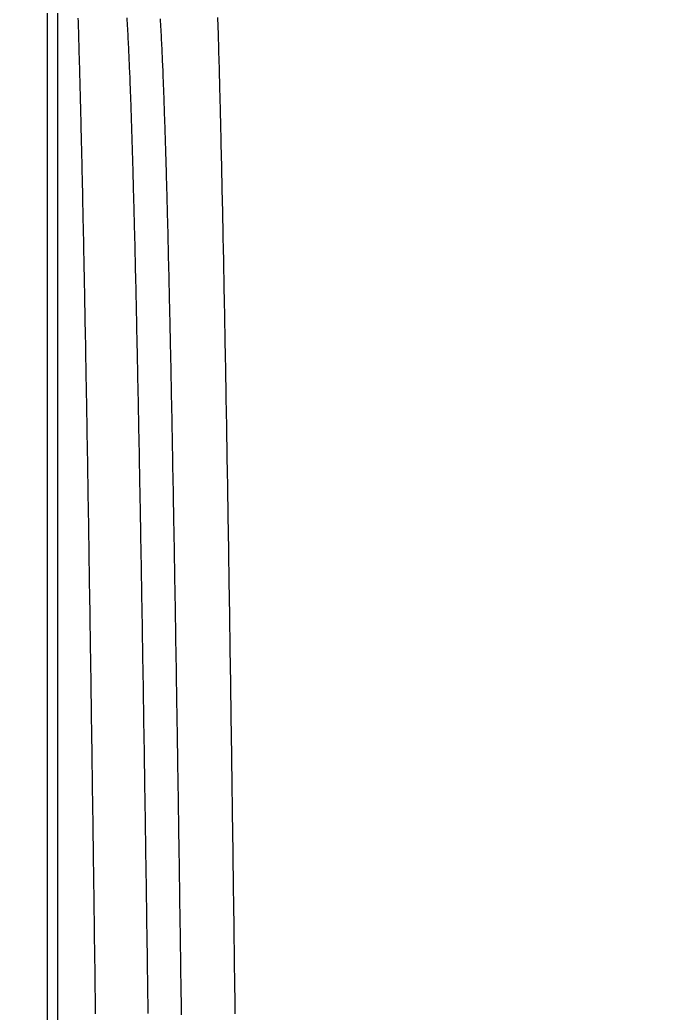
# Model space of a CAD drawing. Header units: millimetres. Extents: x 2213 to 82676, y 1050 to 28650.
# Drawn here: x 32564.93 to 32572.01, y 3500.38 to 3511.34 of the extents above; entities that cross this region are included whole.
import ezdxf

# ---------------------------------------------------------------- set-up
doc = ezdxf.new("R2010")
doc.units = ezdxf.units.MM
doc.header["$LTSCALE"] = 200
doc.linetypes.add('DASHED', pattern=[0.75, 0.5, -0.25])
doc.layers.add('A-FIX', color=5, linetype='Continuous')

# ---------------------------------------------------------------- blocks, each defined once
blk = doc.blocks.new('대변기 정면도')
at = {"linetype": 'Continuous'}
for p, q in [((14902.058, 31284.02), (14902.058, 31326.297)), ((14901.944, 31284.259), (14901.944, 31326.057))]:
    blk.add_line(p, q, dxfattribs=at)
blk.add_lwpolyline([(14900.181, 31324.161), (14900.18, 31324.13), (14900.179, 31324.098), (14900.178, 31324.067), (14900.177, 31324.036), (14900.176, 31324.004), (14900.175, 31323.973), (14900.174, 31323.942), (14900.173, 31323.91), (14900.172, 31323.879), (14900.172, 31323.848), (14900.171, 31323.817), (14900.17, 31323.785), (14900.169, 31323.754), (14900.168, 31323.723), (14900.167, 31323.691), (14900.166, 31323.66), (14900.165, 31323.629), (14900.165, 31323.597), (14900.164, 31323.566), (14900.163, 31323.535), (14900.162, 31323.503), (14900.161, 31323.472), (14900.16, 31323.441), (14900.16, 31323.409), (14900.159, 31323.378), (14900.158, 31323.347), (14900.157, 31323.315), (14900.156, 31323.284), (14900.156, 31323.253), (14900.155, 31323.222), (14900.154, 31323.19), (14900.153, 31323.159), (14900.152, 31323.128), (14900.152, 31323.096), (14900.151, 31323.065), (14900.15, 31323.034), (14900.149, 31323.002), (14900.149, 31322.971), (14900.148, 31322.94), (14900.147, 31322.908), (14900.146, 31322.877), (14900.146, 31322.846), (14900.145, 31322.814), (14900.144, 31322.783), (14900.143, 31322.752), (14900.143, 31322.72), (14900.142, 31322.689), (14900.141, 31322.658), (14900.141, 31322.626), (14900.14, 31322.595), (14900.139, 31322.564), (14900.138, 31322.533), (14900.138, 31322.501), (14900.137, 31322.47), (14900.136, 31322.439), (14900.136, 31322.407), (14900.135, 31322.376), (14900.134, 31322.345), (14900.134, 31322.313), (14900.133, 31322.282), (14900.132, 31322.251), (14900.132, 31322.219), (14900.131, 31322.188), (14900.13, 31322.157), (14900.13, 31322.125), (14900.129, 31322.094), (14900.128, 31322.063), (14900.128, 31322.031), (14900.127, 31322), (14900.126, 31321.969), (14900.126, 31321.937), (14900.125, 31321.906), (14900.124, 31321.875), (14900.124, 31321.843), (14900.123, 31321.812), (14900.122, 31321.781), (14900.122, 31321.749), (14900.121, 31321.718), (14900.121, 31321.687), (14900.12, 31321.656), (14900.119, 31321.624), (14900.119, 31321.593), (14900.118, 31321.562), (14900.117, 31321.53), (14900.117, 31321.499), (14900.116, 31321.468), (14900.116, 31321.436), (14900.115, 31321.405), (14900.114, 31321.374), (14900.114, 31321.342), (14900.113, 31321.311), (14900.113, 31321.28), (14900.112, 31321.248), (14900.111, 31321.217), (14900.111, 31321.186), (14900.11, 31321.154), (14900.11, 31321.123), (14900.109, 31321.092), (14900.108, 31321.06), (14900.108, 31321.029), (14900.107, 31320.998), (14900.107, 31320.966), (14900.106, 31320.935), (14900.105, 31320.904), (14900.105, 31320.872), (14900.104, 31320.841), (14900.104, 31320.81), (14900.103, 31320.778), (14900.103, 31320.747), (14900.102, 31320.716), (14900.101, 31320.685), (14900.101, 31320.653), (14900.1, 31320.622), (14900.1, 31320.591), (14900.099, 31320.559), (14900.099, 31320.528), (14900.098, 31320.497), (14900.097, 31320.465), (14900.097, 31320.434), (14900.096, 31320.403), (14900.096, 31320.371), (14900.095, 31320.34), (14900.095, 31320.309), (14900.094, 31320.277), (14900.094, 31320.246), (14900.093, 31320.215), (14900.092, 31320.183), (14900.092, 31320.152), (14900.091, 31320.121), (14900.091, 31320.089), (14900.09, 31320.058), (14900.09, 31320.027), (14900.089, 31319.995), (14900.089, 31319.964), (14900.088, 31319.933), (14900.088, 31319.901), (14900.087, 31319.87), (14900.086, 31319.839), (14900.086, 31319.807), (14900.085, 31319.776), (14900.085, 31319.745), (14900.084, 31319.714), (14900.084, 31319.682), (14900.083, 31319.651), (14900.083, 31319.62), (14900.082, 31319.588), (14900.082, 31319.557), (14900.081, 31319.526), (14900.081, 31319.494), (14900.08, 31319.463), (14900.08, 31319.432), (14900.079, 31319.4), (14900.079, 31319.369), (14900.078, 31319.338), (14900.078, 31319.306), (14900.077, 31319.275), (14900.077, 31319.244), (14900.076, 31319.212), (14900.075, 31319.181), (14900.075, 31319.15), (14900.074, 31319.118), (14900.074, 31319.087), (14900.073, 31319.056), (14900.073, 31319.024), (14900.072, 31318.993), (14900.072, 31318.962), (14900.071, 31318.93), (14900.071, 31318.899), (14900.07, 31318.868), (14900.07, 31318.836), (14900.069, 31318.805), (14900.069, 31318.774), (14900.068, 31318.742), (14900.068, 31318.711), (14900.067, 31318.68), (14900.067, 31318.648), (14900.066, 31318.617), (14900.066, 31318.586), (14900.065, 31318.555), (14900.065, 31318.523), (14900.064, 31318.492), (14900.064, 31318.461), (14900.063, 31318.429), (14900.063, 31318.398), (14900.062, 31318.367), (14900.062, 31318.335), (14900.062, 31318.304), (14900.061, 31318.273), (14900.061, 31318.241), (14900.06, 31318.21), (14900.06, 31318.179), (14900.059, 31318.147), (14900.059, 31318.116), (14900.058, 31318.085), (14900.058, 31318.053), (14900.057, 31318.022), (14900.057, 31317.991), (14900.056, 31317.959), (14900.056, 31317.928), (14900.055, 31317.897), (14900.055, 31317.865), (14900.054, 31317.834), (14900.054, 31317.803), (14900.053, 31317.771), (14900.053, 31317.74), (14900.052, 31317.709), (14900.052, 31317.677), (14900.051, 31317.646), (14900.051, 31317.615), (14900.051, 31317.583), (14900.05, 31317.552), (14900.05, 31317.521), (14900.049, 31317.489), (14900.049, 31317.458), (14900.048, 31317.427), (14900.048, 31317.396), (14900.047, 31317.364), (14900.047, 31317.333), (14900.046, 31317.302), (14900.046, 31317.27), (14900.045, 31317.239), (14900.045, 31317.208), (14900.044, 31317.176), (14900.044, 31317.145), (14900.044, 31317.114), (14900.043, 31317.082), (14900.043, 31317.051), (14900.042, 31317.02), (14900.042, 31316.988), (14900.041, 31316.957), (14900.041, 31316.926), (14900.04, 31316.894), (14900.04, 31316.863), (14900.039, 31316.832), (14900.039, 31316.8), (14900.039, 31316.769), (14900.038, 31316.738), (14900.038, 31316.706), (14900.037, 31316.675), (14900.037, 31316.644), (14900.036, 31316.612), (14900.036, 31316.581), (14900.035, 31316.55), (14900.035, 31316.518), (14900.034, 31316.487), (14900.034, 31316.456), (14900.034, 31316.424), (14900.033, 31316.393), (14900.033, 31316.362), (14900.032, 31316.33), (14900.032, 31316.299), (14900.031, 31316.268), (14900.031, 31316.236), (14900.03, 31316.205), (14900.03, 31316.174), (14900.03, 31316.143), (14900.029, 31316.111), (14900.029, 31316.08), (14900.028, 31316.049), (14900.028, 31316.017), (14900.027, 31315.986), (14900.027, 31315.955), (14900.026, 31315.923), (14900.026, 31315.892), (14900.026, 31315.861), (14900.025, 31315.829), (14900.025, 31315.798), (14900.024, 31315.767), (14900.024, 31315.735), (14900.023, 31315.704), (14900.023, 31315.673), (14900.023, 31315.641), (14900.022, 31315.61), (14900.022, 31315.579), (14900.021, 31315.547), (14900.021, 31315.516), (14900.02, 31315.485), (14900.02, 31315.453), (14900.02, 31315.422), (14900.019, 31315.391), (14900.019, 31315.359), (14900.018, 31315.328), (14900.018, 31315.297), (14900.017, 31315.265), (14900.017, 31315.234), (14900.017, 31315.203), (14900.016, 31315.171), (14900.016, 31315.14), (14900.015, 31315.109), (14900.015, 31315.077), (14900.014, 31315.046), (14900.014, 31315.015), (14900.014, 31314.983), (14900.013, 31314.952), (14900.013, 31314.921), (14900.012, 31314.89), (14900.012, 31314.858), (14900.011, 31314.827), (14900.011, 31314.796), (14900.011, 31314.764), (14900.01, 31314.733), (14900.01, 31314.702), (14900.009, 31314.67), (14900.009, 31314.639), (14900.008, 31314.608), (14900.008, 31314.576), (14900.008, 31314.545), (14900.007, 31314.514), (14900.007, 31314.482), (14900.006, 31314.451), (14900.006, 31314.42), (14900.005, 31314.388), (14900.005, 31314.357), (14900.005, 31314.326), (14900.004, 31314.294), (14900.004, 31314.263), (14900.003, 31314.232), (14900.003, 31314.2), (14900.003, 31314.169), (14900.002, 31314.138), (14900.002, 31314.106), (14900.001, 31314.075), (14900.001, 31314.044), (14900.001, 31314.012), (14900, 31313.981), (14900, 31313.95), (14899.999, 31313.918), (14899.999, 31313.887), (14899.998, 31313.856), (14899.998, 31313.824), (14899.998, 31313.793), (14899.997, 31313.762), (14899.997, 31313.73), (14899.996, 31313.699), (14899.996, 31313.668), (14899.996, 31313.637), (14899.995, 31313.605), (14899.995, 31313.574), (14899.994, 31313.543), (14899.994, 31313.511), (14899.994, 31313.48), (14899.993, 31313.449), (14899.993, 31313.417), (14899.992, 31313.386), (14899.992, 31313.355), (14899.991, 31313.323), (14899.991, 31313.292), (14899.991, 31313.261), (14899.99, 31313.229), (14899.99, 31313.198), (14899.989, 31313.167)], dxfattribs=at)
at = {"linetype": 'DASHED'}
for points in [[(14901.721, 31324.154), (14901.719, 31324.118), (14901.718, 31324.082), (14901.717, 31324.047), (14901.716, 31324.011), (14901.715, 31323.975), (14901.714, 31323.94), (14901.713, 31323.904), (14901.712, 31323.868), (14901.711, 31323.833), (14901.71, 31323.797), (14901.709, 31323.761), (14901.708, 31323.726), (14901.707, 31323.69), (14901.706, 31323.654), (14901.705, 31323.619), (14901.704, 31323.583), (14901.703, 31323.547), (14901.702, 31323.512), (14901.701, 31323.476), (14901.7, 31323.44), (14901.699, 31323.405), (14901.698, 31323.369), (14901.697, 31323.333), (14901.697, 31323.298), (14901.696, 31323.262), (14901.695, 31323.226), (14901.694, 31323.191), (14901.693, 31323.155), (14901.692, 31323.119), (14901.691, 31323.084), (14901.69, 31323.048), (14901.689, 31323.012), (14901.689, 31322.977), (14901.688, 31322.941), (14901.687, 31322.905), (14901.686, 31322.87), (14901.685, 31322.834), (14901.684, 31322.798), (14901.684, 31322.763), (14901.683, 31322.727), (14901.682, 31322.691), (14901.681, 31322.656), (14901.68, 31322.62), (14901.679, 31322.584), (14901.679, 31322.549), (14901.678, 31322.513), (14901.677, 31322.477), (14901.676, 31322.442), (14901.675, 31322.406), (14901.675, 31322.37), (14901.674, 31322.335), (14901.673, 31322.299), (14901.672, 31322.263), (14901.672, 31322.228), (14901.671, 31322.192), (14901.67, 31322.156), (14901.669, 31322.121), (14901.669, 31322.085), (14901.668, 31322.049), (14901.667, 31322.014), (14901.666, 31321.978), (14901.666, 31321.942), (14901.665, 31321.907), (14901.664, 31321.871), (14901.663, 31321.835), (14901.663, 31321.8), (14901.662, 31321.764), (14901.661, 31321.728), (14901.66, 31321.693), (14901.66, 31321.657), (14901.659, 31321.621), (14901.658, 31321.586), (14901.658, 31321.55), (14901.657, 31321.514), (14901.656, 31321.479), (14901.656, 31321.443), (14901.655, 31321.407), (14901.654, 31321.372), (14901.653, 31321.336), (14901.653, 31321.3), (14901.652, 31321.265), (14901.651, 31321.229), (14901.651, 31321.193), (14901.65, 31321.158), (14901.649, 31321.122), (14901.649, 31321.086), (14901.648, 31321.051), (14901.647, 31321.015), (14901.647, 31320.979), (14901.646, 31320.944), (14901.645, 31320.908), (14901.645, 31320.872), (14901.644, 31320.837), (14901.643, 31320.801), (14901.643, 31320.765), (14901.642, 31320.73), (14901.641, 31320.694), (14901.641, 31320.658), (14901.64, 31320.623), (14901.639, 31320.587), (14901.639, 31320.551), (14901.638, 31320.516), (14901.638, 31320.48), (14901.637, 31320.444), (14901.636, 31320.409), (14901.636, 31320.373), (14901.635, 31320.337), (14901.634, 31320.302), (14901.634, 31320.266), (14901.633, 31320.23), (14901.632, 31320.195), (14901.632, 31320.159), (14901.631, 31320.123), (14901.631, 31320.088), (14901.63, 31320.052), (14901.629, 31320.016), (14901.629, 31319.981), (14901.628, 31319.945), (14901.628, 31319.909), (14901.627, 31319.874), (14901.626, 31319.838), (14901.626, 31319.802), (14901.625, 31319.767), (14901.624, 31319.731), (14901.624, 31319.695), (14901.623, 31319.66), (14901.623, 31319.624), (14901.622, 31319.588), (14901.621, 31319.553), (14901.621, 31319.517), (14901.62, 31319.481), (14901.62, 31319.446), (14901.619, 31319.41), (14901.618, 31319.374), (14901.618, 31319.339), (14901.617, 31319.303), (14901.617, 31319.267), (14901.616, 31319.232), (14901.616, 31319.196), (14901.615, 31319.16), (14901.614, 31319.125), (14901.614, 31319.089), (14901.613, 31319.053), (14901.613, 31319.018), (14901.612, 31318.982), (14901.611, 31318.946), (14901.611, 31318.911), (14901.61, 31318.875), (14901.61, 31318.839), (14901.609, 31318.803), (14901.609, 31318.768), (14901.608, 31318.732), (14901.607, 31318.696), (14901.607, 31318.661), (14901.606, 31318.625), (14901.606, 31318.589), (14901.605, 31318.554), (14901.605, 31318.518), (14901.604, 31318.482), (14901.604, 31318.447), (14901.603, 31318.411), (14901.602, 31318.375), (14901.602, 31318.34), (14901.601, 31318.304), (14901.601, 31318.268), (14901.6, 31318.233), (14901.6, 31318.197), (14901.599, 31318.161), (14901.599, 31318.126), (14901.598, 31318.09), (14901.597, 31318.054), (14901.597, 31318.019), (14901.596, 31317.983), (14901.596, 31317.947), (14901.595, 31317.912), (14901.595, 31317.876), (14901.594, 31317.84), (14901.594, 31317.805), (14901.593, 31317.769), (14901.593, 31317.733), (14901.592, 31317.698), (14901.591, 31317.662), (14901.591, 31317.626), (14901.59, 31317.591), (14901.59, 31317.555), (14901.589, 31317.519), (14901.589, 31317.484), (14901.588, 31317.448), (14901.588, 31317.412), (14901.587, 31317.377), (14901.587, 31317.341), (14901.586, 31317.305), (14901.586, 31317.27), (14901.585, 31317.234), (14901.585, 31317.198), (14901.584, 31317.163), (14901.583, 31317.127), (14901.583, 31317.091), (14901.582, 31317.056), (14901.582, 31317.02), (14901.581, 31316.984), (14901.581, 31316.949), (14901.58, 31316.913), (14901.58, 31316.877), (14901.579, 31316.842), (14901.579, 31316.806), (14901.578, 31316.77), (14901.578, 31316.735), (14901.577, 31316.699), (14901.577, 31316.663), (14901.576, 31316.628), (14901.576, 31316.592), (14901.575, 31316.556), (14901.575, 31316.521), (14901.574, 31316.485), (14901.574, 31316.449), (14901.573, 31316.413), (14901.573, 31316.378), (14901.572, 31316.342), (14901.572, 31316.306), (14901.571, 31316.271), (14901.571, 31316.235), (14901.57, 31316.199), (14901.57, 31316.164), (14901.569, 31316.128), (14901.569, 31316.092), (14901.568, 31316.057), (14901.568, 31316.021), (14901.567, 31315.985), (14901.567, 31315.95), (14901.566, 31315.914), (14901.566, 31315.878), (14901.565, 31315.843), (14901.565, 31315.807), (14901.564, 31315.771), (14901.564, 31315.736), (14901.563, 31315.7), (14901.563, 31315.664), (14901.562, 31315.629), (14901.562, 31315.593), (14901.561, 31315.557), (14901.561, 31315.522), (14901.56, 31315.486), (14901.56, 31315.45), (14901.559, 31315.415), (14901.559, 31315.379), (14901.558, 31315.343), (14901.558, 31315.308), (14901.557, 31315.272), (14901.557, 31315.236), (14901.556, 31315.201), (14901.556, 31315.165), (14901.555, 31315.129), (14901.555, 31315.094), (14901.554, 31315.058), (14901.554, 31315.022), (14901.553, 31314.987), (14901.553, 31314.951), (14901.552, 31314.915), (14901.552, 31314.88), (14901.551, 31314.844), (14901.551, 31314.808), (14901.55, 31314.773), (14901.55, 31314.737), (14901.55, 31314.701), (14901.549, 31314.666), (14901.549, 31314.63), (14901.548, 31314.594), (14901.548, 31314.559), (14901.547, 31314.523), (14901.547, 31314.487), (14901.546, 31314.452), (14901.546, 31314.416), (14901.545, 31314.38), (14901.545, 31314.344), (14901.544, 31314.309), (14901.544, 31314.273), (14901.543, 31314.237), (14901.543, 31314.202), (14901.542, 31314.166), (14901.542, 31314.13), (14901.541, 31314.095), (14901.541, 31314.059), (14901.54, 31314.023), (14901.54, 31313.988), (14901.54, 31313.952), (14901.539, 31313.916), (14901.539, 31313.881), (14901.538, 31313.845), (14901.538, 31313.809), (14901.537, 31313.774), (14901.537, 31313.738), (14901.536, 31313.702), (14901.536, 31313.667), (14901.535, 31313.631), (14901.535, 31313.595), (14901.534, 31313.56), (14901.534, 31313.524), (14901.533, 31313.488), (14901.533, 31313.453), (14901.533, 31313.417), (14901.532, 31313.381), (14901.532, 31313.346), (14901.531, 31313.31), (14901.531, 31313.274), (14901.53, 31313.239), (14901.53, 31313.203), (14901.529, 31313.167)], [(14900.814, 31324.147), (14900.813, 31324.118), (14900.811, 31324.088), (14900.809, 31324.059), (14900.807, 31324.029), (14900.806, 31324), (14900.804, 31323.97), (14900.803, 31323.941), (14900.801, 31323.911), (14900.8, 31323.882), (14900.798, 31323.852), (14900.797, 31323.823), (14900.795, 31323.793), (14900.794, 31323.764), (14900.793, 31323.734), (14900.791, 31323.705), (14900.79, 31323.675), (14900.789, 31323.646), (14900.787, 31323.616), (14900.786, 31323.587), (14900.785, 31323.557), (14900.784, 31323.528), (14900.783, 31323.498), (14900.781, 31323.469), (14900.78, 31323.439), (14900.779, 31323.41), (14900.778, 31323.38), (14900.777, 31323.351), (14900.776, 31323.321), (14900.775, 31323.292), (14900.774, 31323.262), (14900.773, 31323.232), (14900.772, 31323.203), (14900.771, 31323.173), (14900.77, 31323.144), (14900.769, 31323.114), (14900.768, 31323.085), (14900.767, 31323.055), (14900.766, 31323.026), (14900.765, 31322.996), (14900.764, 31322.967), (14900.763, 31322.937), (14900.762, 31322.908), (14900.761, 31322.878), (14900.76, 31322.849), (14900.759, 31322.819), (14900.758, 31322.789), (14900.757, 31322.76), (14900.756, 31322.73), (14900.755, 31322.701), (14900.755, 31322.671), (14900.754, 31322.642), (14900.753, 31322.612), (14900.752, 31322.583), (14900.751, 31322.553), (14900.75, 31322.524), (14900.749, 31322.494), (14900.749, 31322.465), (14900.748, 31322.435), (14900.747, 31322.406), (14900.746, 31322.376), (14900.745, 31322.346), (14900.744, 31322.317), (14900.744, 31322.287), (14900.743, 31322.258), (14900.742, 31322.228), (14900.741, 31322.199), (14900.741, 31322.169), (14900.74, 31322.14), (14900.739, 31322.11), (14900.738, 31322.081), (14900.737, 31322.051), (14900.737, 31322.022), (14900.736, 31321.992), (14900.735, 31321.963), (14900.734, 31321.933), (14900.734, 31321.903), (14900.733, 31321.874), (14900.732, 31321.844), (14900.731, 31321.815), (14900.731, 31321.785), (14900.73, 31321.756), (14900.729, 31321.726), (14900.729, 31321.697), (14900.728, 31321.667), (14900.727, 31321.638), (14900.726, 31321.608), (14900.726, 31321.579), (14900.725, 31321.549), (14900.724, 31321.519), (14900.724, 31321.49), (14900.723, 31321.46), (14900.722, 31321.431), (14900.721, 31321.401), (14900.721, 31321.372), (14900.72, 31321.342), (14900.719, 31321.313), (14900.719, 31321.283), (14900.718, 31321.254), (14900.717, 31321.224), (14900.717, 31321.195), (14900.716, 31321.165), (14900.715, 31321.135), (14900.715, 31321.106), (14900.714, 31321.076), (14900.713, 31321.047), (14900.713, 31321.017), (14900.712, 31320.988), (14900.711, 31320.958), (14900.711, 31320.929), (14900.71, 31320.899), (14900.71, 31320.87), (14900.709, 31320.84), (14900.708, 31320.811), (14900.708, 31320.781), (14900.707, 31320.751), (14900.706, 31320.722), (14900.706, 31320.692), (14900.705, 31320.663), (14900.705, 31320.633), (14900.704, 31320.604), (14900.703, 31320.574), (14900.703, 31320.545), (14900.702, 31320.515), (14900.701, 31320.486), (14900.701, 31320.456), (14900.7, 31320.427), (14900.7, 31320.397), (14900.699, 31320.367), (14900.698, 31320.338), (14900.698, 31320.308), (14900.697, 31320.279), (14900.697, 31320.249), (14900.696, 31320.22), (14900.695, 31320.19), (14900.695, 31320.161), (14900.694, 31320.131), (14900.694, 31320.102), (14900.693, 31320.072), (14900.692, 31320.042), (14900.692, 31320.013), (14900.691, 31319.983), (14900.691, 31319.954), (14900.69, 31319.924), (14900.69, 31319.895), (14900.689, 31319.865), (14900.688, 31319.836), (14900.688, 31319.806), (14900.687, 31319.777), (14900.687, 31319.747), (14900.686, 31319.718), (14900.686, 31319.688), (14900.685, 31319.658), (14900.684, 31319.629), (14900.684, 31319.599), (14900.683, 31319.57), (14900.683, 31319.54), (14900.682, 31319.511), (14900.682, 31319.481), (14900.681, 31319.452), (14900.681, 31319.422), (14900.68, 31319.393), (14900.679, 31319.363), (14900.679, 31319.334), (14900.678, 31319.304), (14900.678, 31319.274), (14900.677, 31319.245), (14900.677, 31319.215), (14900.676, 31319.186), (14900.676, 31319.156), (14900.675, 31319.127), (14900.675, 31319.097), (14900.674, 31319.068), (14900.673, 31319.038), (14900.673, 31319.009), (14900.672, 31318.979), (14900.672, 31318.949), (14900.671, 31318.92), (14900.671, 31318.89), (14900.67, 31318.861), (14900.67, 31318.831), (14900.669, 31318.802), (14900.669, 31318.772), (14900.668, 31318.743), (14900.668, 31318.713), (14900.667, 31318.684), (14900.667, 31318.654), (14900.666, 31318.625), (14900.665, 31318.595), (14900.665, 31318.565), (14900.664, 31318.536), (14900.664, 31318.506), (14900.663, 31318.477), (14900.663, 31318.447), (14900.662, 31318.418), (14900.662, 31318.388), (14900.661, 31318.359), (14900.661, 31318.329), (14900.66, 31318.3), (14900.66, 31318.27), (14900.659, 31318.24), (14900.659, 31318.211), (14900.658, 31318.181), (14900.658, 31318.152), (14900.657, 31318.122), (14900.657, 31318.093), (14900.656, 31318.063), (14900.656, 31318.034), (14900.655, 31318.004), (14900.655, 31317.975), (14900.654, 31317.945), (14900.654, 31317.916), (14900.653, 31317.886), (14900.653, 31317.856), (14900.652, 31317.827), (14900.652, 31317.797), (14900.651, 31317.768), (14900.651, 31317.738), (14900.65, 31317.709), (14900.65, 31317.679), (14900.649, 31317.65), (14900.649, 31317.62), (14900.648, 31317.591), (14900.648, 31317.561), (14900.647, 31317.531), (14900.647, 31317.502), (14900.646, 31317.472), (14900.646, 31317.443), (14900.645, 31317.413), (14900.645, 31317.384), (14900.645, 31317.354), (14900.644, 31317.325), (14900.644, 31317.295), (14900.643, 31317.266), (14900.643, 31317.236), (14900.642, 31317.207), (14900.642, 31317.177), (14900.641, 31317.147), (14900.641, 31317.118), (14900.64, 31317.088), (14900.64, 31317.059), (14900.639, 31317.029), (14900.639, 31317), (14900.638, 31316.97), (14900.638, 31316.941), (14900.637, 31316.911), (14900.637, 31316.882), (14900.636, 31316.852), (14900.636, 31316.822), (14900.636, 31316.793), (14900.635, 31316.763), (14900.635, 31316.734), (14900.634, 31316.704), (14900.634, 31316.675), (14900.633, 31316.645), (14900.633, 31316.616), (14900.632, 31316.586), (14900.632, 31316.557), (14900.631, 31316.527), (14900.631, 31316.497), (14900.63, 31316.468), (14900.63, 31316.438), (14900.629, 31316.409), (14900.629, 31316.379), (14900.629, 31316.35), (14900.628, 31316.32), (14900.628, 31316.291), (14900.627, 31316.261), (14900.627, 31316.232), (14900.626, 31316.202), (14900.626, 31316.173), (14900.625, 31316.143), (14900.625, 31316.113), (14900.624, 31316.084), (14900.624, 31316.054), (14900.624, 31316.025), (14900.623, 31315.995), (14900.623, 31315.966), (14900.622, 31315.936), (14900.622, 31315.907), (14900.621, 31315.877), (14900.621, 31315.848), (14900.62, 31315.818), (14900.62, 31315.788), (14900.62, 31315.759), (14900.619, 31315.729), (14900.619, 31315.7), (14900.618, 31315.67), (14900.618, 31315.641), (14900.617, 31315.611), (14900.617, 31315.582), (14900.616, 31315.552), (14900.616, 31315.523), (14900.616, 31315.493), (14900.615, 31315.463), (14900.615, 31315.434), (14900.614, 31315.404), (14900.614, 31315.375), (14900.613, 31315.345), (14900.613, 31315.316), (14900.612, 31315.286), (14900.612, 31315.257), (14900.612, 31315.227), (14900.611, 31315.198), (14900.611, 31315.168), (14900.61, 31315.139), (14900.61, 31315.109), (14900.609, 31315.079), (14900.609, 31315.05), (14900.609, 31315.02), (14900.608, 31314.991), (14900.608, 31314.961), (14900.607, 31314.932), (14900.607, 31314.902), (14900.606, 31314.873), (14900.606, 31314.843), (14900.605, 31314.814), (14900.605, 31314.784), (14900.605, 31314.754), (14900.604, 31314.725), (14900.604, 31314.695), (14900.603, 31314.666), (14900.603, 31314.636), (14900.602, 31314.607), (14900.602, 31314.577), (14900.602, 31314.548), (14900.601, 31314.518), (14900.601, 31314.489), (14900.6, 31314.459), (14900.6, 31314.429), (14900.599, 31314.4), (14900.599, 31314.37), (14900.599, 31314.341), (14900.598, 31314.311), (14900.598, 31314.282), (14900.597, 31314.252), (14900.597, 31314.223), (14900.597, 31314.193), (14900.596, 31314.164), (14900.596, 31314.134), (14900.595, 31314.104), (14900.595, 31314.075), (14900.594, 31314.045), (14900.594, 31314.016), (14900.594, 31313.986), (14900.593, 31313.957), (14900.593, 31313.927), (14900.592, 31313.898), (14900.592, 31313.868), (14900.591, 31313.839), (14900.591, 31313.809), (14900.591, 31313.78), (14900.59, 31313.75), (14900.59, 31313.72), (14900.589, 31313.691), (14900.589, 31313.661), (14900.589, 31313.632), (14900.588, 31313.602), (14900.588, 31313.573), (14900.587, 31313.543), (14900.587, 31313.514), (14900.586, 31313.484), (14900.586, 31313.455), (14900.586, 31313.425), (14900.585, 31313.395), (14900.585, 31313.366), (14900.584, 31313.336), (14900.584, 31313.307), (14900.584, 31313.277), (14900.583, 31313.248), (14900.583, 31313.218), (14900.582, 31313.189), (14900.582, 31313.159)], [(14901.183, 31324.159), (14901.181, 31324.13), (14901.179, 31324.1), (14901.177, 31324.071), (14901.175, 31324.041), (14901.174, 31324.012), (14901.172, 31323.982), (14901.17, 31323.953), (14901.169, 31323.923), (14901.167, 31323.894), (14901.166, 31323.864), (14901.164, 31323.835), (14901.163, 31323.805), (14901.162, 31323.776), (14901.16, 31323.746), (14901.159, 31323.717), (14901.158, 31323.687), (14901.156, 31323.658), (14901.155, 31323.628), (14901.154, 31323.599), (14901.153, 31323.569), (14901.152, 31323.54), (14901.15, 31323.51), (14901.149, 31323.481), (14901.148, 31323.451), (14901.147, 31323.421), (14901.146, 31323.392), (14901.145, 31323.362), (14901.144, 31323.333), (14901.142, 31323.303), (14901.141, 31323.274), (14901.14, 31323.244), (14901.139, 31323.215), (14901.138, 31323.185), (14901.137, 31323.156), (14901.136, 31323.126), (14901.135, 31323.097), (14901.134, 31323.067), (14901.133, 31323.038), (14901.132, 31323.008), (14901.131, 31322.979), (14901.13, 31322.949), (14901.129, 31322.919), (14901.129, 31322.89), (14901.128, 31322.86), (14901.127, 31322.831), (14901.126, 31322.801), (14901.125, 31322.772), (14901.124, 31322.742), (14901.123, 31322.713), (14901.122, 31322.683), (14901.121, 31322.654), (14901.12, 31322.624), (14901.12, 31322.595), (14901.119, 31322.565), (14901.118, 31322.536), (14901.117, 31322.506), (14901.116, 31322.476), (14901.115, 31322.447), (14901.115, 31322.417), (14901.114, 31322.388), (14901.113, 31322.358), (14901.112, 31322.329), (14901.111, 31322.299), (14901.11, 31322.27), (14901.11, 31322.24), (14901.109, 31322.211), (14901.108, 31322.181), (14901.107, 31322.152), (14901.107, 31322.122), (14901.106, 31322.093), (14901.105, 31322.063), (14901.104, 31322.033), (14901.103, 31322.004), (14901.103, 31321.974), (14901.102, 31321.945), (14901.101, 31321.915), (14901.1, 31321.886), (14901.1, 31321.856), (14901.099, 31321.827), (14901.098, 31321.797), (14901.098, 31321.768), (14901.097, 31321.738), (14901.096, 31321.709), (14901.095, 31321.679), (14901.095, 31321.649), (14901.094, 31321.62), (14901.093, 31321.59), (14901.093, 31321.561), (14901.092, 31321.531), (14901.091, 31321.502), (14901.09, 31321.472), (14901.09, 31321.443), (14901.089, 31321.413), (14901.088, 31321.384), (14901.088, 31321.354), (14901.087, 31321.325), (14901.086, 31321.295), (14901.086, 31321.265), (14901.085, 31321.236), (14901.084, 31321.206), (14901.084, 31321.177), (14901.083, 31321.147), (14901.082, 31321.118), (14901.082, 31321.088), (14901.081, 31321.059), (14901.08, 31321.029), (14901.08, 31321), (14901.079, 31320.97), (14901.078, 31320.941), (14901.078, 31320.911), (14901.077, 31320.881), (14901.076, 31320.852), (14901.076, 31320.822), (14901.075, 31320.793), (14901.075, 31320.763), (14901.074, 31320.734), (14901.073, 31320.704), (14901.073, 31320.675), (14901.072, 31320.645), (14901.071, 31320.616), (14901.071, 31320.586), (14901.07, 31320.557), (14901.07, 31320.527), (14901.069, 31320.497), (14901.068, 31320.468), (14901.068, 31320.438), (14901.067, 31320.409), (14901.066, 31320.379), (14901.066, 31320.35), (14901.065, 31320.32), (14901.065, 31320.291), (14901.064, 31320.261), (14901.063, 31320.232), (14901.063, 31320.202), (14901.062, 31320.173), (14901.062, 31320.143), (14901.061, 31320.113), (14901.061, 31320.084), (14901.06, 31320.054), (14901.059, 31320.025), (14901.059, 31319.995), (14901.058, 31319.966), (14901.058, 31319.936), (14901.057, 31319.907), (14901.056, 31319.877), (14901.056, 31319.848), (14901.055, 31319.818), (14901.055, 31319.788), (14901.054, 31319.759), (14901.054, 31319.729), (14901.053, 31319.7), (14901.052, 31319.67), (14901.052, 31319.641), (14901.051, 31319.611), (14901.051, 31319.582), (14901.05, 31319.552), (14901.05, 31319.523), (14901.049, 31319.493), (14901.049, 31319.464), (14901.048, 31319.434), (14901.047, 31319.404), (14901.047, 31319.375), (14901.046, 31319.345), (14901.046, 31319.316), (14901.045, 31319.286), (14901.045, 31319.257), (14901.044, 31319.227), (14901.044, 31319.198), (14901.043, 31319.168), (14901.043, 31319.139), (14901.042, 31319.109), (14901.041, 31319.079), (14901.041, 31319.05), (14901.04, 31319.02), (14901.04, 31318.991), (14901.039, 31318.961), (14901.039, 31318.932), (14901.038, 31318.902), (14901.038, 31318.873), (14901.037, 31318.843), (14901.037, 31318.814), (14901.036, 31318.784), (14901.036, 31318.755), (14901.035, 31318.725), (14901.035, 31318.695), (14901.034, 31318.666), (14901.034, 31318.636), (14901.033, 31318.607), (14901.032, 31318.577), (14901.032, 31318.548), (14901.031, 31318.518), (14901.031, 31318.489), (14901.03, 31318.459), (14901.03, 31318.43), (14901.029, 31318.4), (14901.029, 31318.37), (14901.028, 31318.341), (14901.028, 31318.311), (14901.027, 31318.282), (14901.027, 31318.252), (14901.026, 31318.223), (14901.026, 31318.193), (14901.025, 31318.164), (14901.025, 31318.134), (14901.024, 31318.105), (14901.024, 31318.075), (14901.023, 31318.046), (14901.023, 31318.016), (14901.022, 31317.986), (14901.022, 31317.957), (14901.021, 31317.927), (14901.021, 31317.898), (14901.02, 31317.868), (14901.02, 31317.839), (14901.019, 31317.809), (14901.019, 31317.78), (14901.018, 31317.75), (14901.018, 31317.721), (14901.017, 31317.691), (14901.017, 31317.661), (14901.016, 31317.632), (14901.016, 31317.602), (14901.015, 31317.573), (14901.015, 31317.543), (14901.014, 31317.514), (14901.014, 31317.484), (14901.013, 31317.455), (14901.013, 31317.425), (14901.012, 31317.396), (14901.012, 31317.366), (14901.012, 31317.337), (14901.011, 31317.307), (14901.011, 31317.277), (14901.01, 31317.248), (14901.01, 31317.218), (14901.009, 31317.189), (14901.009, 31317.159), (14901.008, 31317.13), (14901.008, 31317.1), (14901.007, 31317.071), (14901.007, 31317.041), (14901.006, 31317.012), (14901.006, 31316.982), (14901.005, 31316.952), (14901.005, 31316.923), (14901.004, 31316.893), (14901.004, 31316.864), (14901.003, 31316.834), (14901.003, 31316.805), (14901.003, 31316.775), (14901.002, 31316.746), (14901.002, 31316.716), (14901.001, 31316.687), (14901.001, 31316.657), (14901, 31316.627), (14901, 31316.598), (14900.999, 31316.568), (14900.999, 31316.539), (14900.998, 31316.509), (14900.998, 31316.48), (14900.997, 31316.45), (14900.997, 31316.421), (14900.996, 31316.391), (14900.996, 31316.362), (14900.996, 31316.332), (14900.995, 31316.303), (14900.995, 31316.273), (14900.994, 31316.243), (14900.994, 31316.214), (14900.993, 31316.184), (14900.993, 31316.155), (14900.992, 31316.125), (14900.992, 31316.096), (14900.991, 31316.066), (14900.991, 31316.037), (14900.991, 31316.007), (14900.99, 31315.978), (14900.99, 31315.948), (14900.989, 31315.918), (14900.989, 31315.889), (14900.988, 31315.859), (14900.988, 31315.83), (14900.987, 31315.8), (14900.987, 31315.771), (14900.987, 31315.741), (14900.986, 31315.712), (14900.986, 31315.682), (14900.985, 31315.653), (14900.985, 31315.623), (14900.984, 31315.594), (14900.984, 31315.564), (14900.983, 31315.534), (14900.983, 31315.505), (14900.983, 31315.475), (14900.982, 31315.446), (14900.982, 31315.416), (14900.981, 31315.387), (14900.981, 31315.357), (14900.98, 31315.328), (14900.98, 31315.298), (14900.979, 31315.269), (14900.979, 31315.239), (14900.979, 31315.209), (14900.978, 31315.18), (14900.978, 31315.15), (14900.977, 31315.121), (14900.977, 31315.091), (14900.976, 31315.062), (14900.976, 31315.032), (14900.976, 31315.003), (14900.975, 31314.973), (14900.975, 31314.944), (14900.974, 31314.914), (14900.974, 31314.884), (14900.973, 31314.855), (14900.973, 31314.825), (14900.972, 31314.796), (14900.972, 31314.766), (14900.972, 31314.737), (14900.971, 31314.707), (14900.971, 31314.678), (14900.97, 31314.648), (14900.97, 31314.619), (14900.969, 31314.589), (14900.969, 31314.559), (14900.969, 31314.53), (14900.968, 31314.5), (14900.968, 31314.471), (14900.967, 31314.441), (14900.967, 31314.412), (14900.966, 31314.382), (14900.966, 31314.353), (14900.966, 31314.323), (14900.965, 31314.294), (14900.965, 31314.264), (14900.964, 31314.235), (14900.964, 31314.205), (14900.964, 31314.175), (14900.963, 31314.146), (14900.963, 31314.116), (14900.962, 31314.087), (14900.962, 31314.057), (14900.961, 31314.028), (14900.961, 31313.998), (14900.961, 31313.969), (14900.96, 31313.939), (14900.96, 31313.91), (14900.959, 31313.88), (14900.959, 31313.85), (14900.958, 31313.821), (14900.958, 31313.791), (14900.958, 31313.762), (14900.957, 31313.732), (14900.957, 31313.703), (14900.956, 31313.673), (14900.956, 31313.644), (14900.956, 31313.614), (14900.955, 31313.585), (14900.955, 31313.555), (14900.954, 31313.525), (14900.954, 31313.496), (14900.953, 31313.466), (14900.953, 31313.437), (14900.953, 31313.407), (14900.952, 31313.378), (14900.952, 31313.348), (14900.951, 31313.319), (14900.951, 31313.289), (14900.951, 31313.26), (14900.95, 31313.23), (14900.95, 31313.201), (14900.949, 31313.171)]]:
    blk.add_lwpolyline(points, dxfattribs=at)
blk.add_open_spline([(14952.177, 31384.131), (14950.715, 31415.548), (14940.865, 31432.049), (14923.137, 31446.662), (14901.789, 31451.142), (14860.933, 31451.938), (14828.198, 31437.302), (14792.659, 31387.492), (14752.16, 31289.083), (14728.685, 31212.884), (14720.078, 31177.64), (14736.615, 31134.759), (14736.61, 31117.386), (14818.227, 31027.098), (14900.762, 31025.9), (14924.525, 31026.795), (14943.891, 31048.388), (14949.698, 31067.942), (14949.638, 31243.545), (14953.639, 31352.714), (14952.177, 31384.131)], degree=3)

msp = doc.modelspace()

# ---------------------------------------------------------------- block references
at = {"layer": 'A-FIX', "xscale": -1}
msp.add_blockref('대변기 정면도', (47467.29, -27812.796), dxfattribs=at)

doc.saveas('drawing.dxf')
